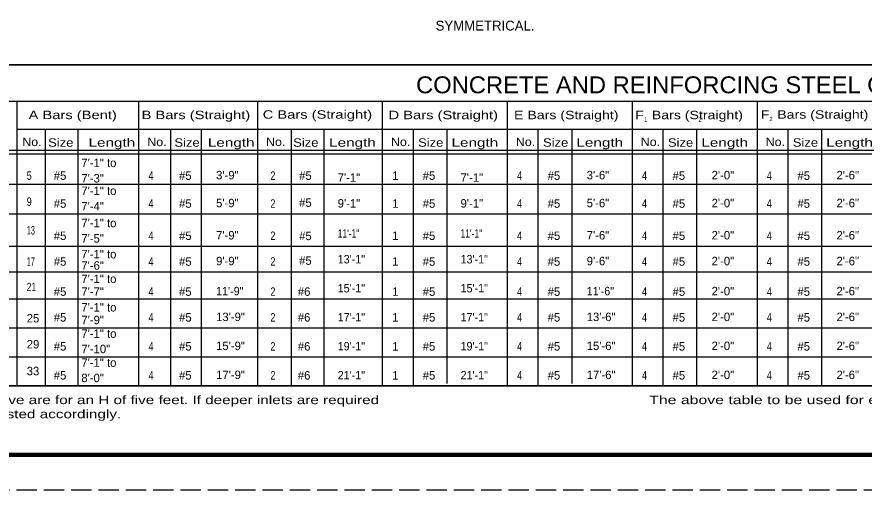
# Model space of a CAD drawing. Extents: x 90.4 to 125.8, y 0.5 to 22.5.
# Drawn here: x 97.03 to 109.05, y 0.55 to 7.27 of the extents above; entities that cross this region are included whole.
import ezdxf

# ---------------------------------------------------------------- set-up
doc = ezdxf.new("R2010")
doc.units = 0
doc.header["$LTSCALE"] = 0.048
doc.linetypes.add('LONG_DASHED', pattern=[7.5, 6, -1.5])
doc.layers.add('1', color=7, linetype='Continuous', lineweight=53)
doc.layers.add('3', color=7, linetype='Continuous', lineweight=13)

msp = doc.modelspace()

# ---------------------------------------------------------------- linework, layer by layer
at = {"layer": '1', "lineweight": 25}
for p, q in [((94.28808, 6.06908), (118.14517, 6.06908)), ((97.03442, 2.0295), (97.03442, 6.06908)), ((98.76358, 2.0295), (98.76358, 6.06908)), ((100.44908, 2.0295), (100.44908, 6.06908)), ((102.22183, 2.0295), (102.22183, 6.06908)), ((103.99458, 2.0295), (103.99458, 6.06908)), ((105.76725, 2.0295), (105.76725, 6.06908)), ((107.54, 2.0295), (107.54, 6.06908)), ((97.03442, 5.67275), (118.14517, 5.67275)), ((97.43617, 2.0295), (97.43617, 5.67275)), ((97.90108, 2.0295), (97.90108, 5.67275)), ((99.214, 2.0295), (99.214, 5.67275)), ((99.64992, 2.0295), (99.64992, 5.67275)), ((100.92858, 2.0295), (100.92858, 5.67275)), ((101.39358, 2.0295), (101.39358, 5.67275)), ((102.65775, 2.0295), (102.65775, 5.67275)), ((103.13725, 2.06), (103.13725, 5.67275)), ((104.4305, 2.0295), (104.4305, 5.67275)), ((104.91, 2.06), (104.91, 5.67275)), ((106.20317, 2.0295), (106.20317, 5.67275)), ((106.68275, 2.0295), (106.68275, 5.67275)), ((107.97592, 2.0295), (107.97592, 5.67275)), ((108.45542, 2.0295), (108.45542, 5.67275)), ((94.28808, 5.37258), (118.14517, 5.37258)), ((94.28808, 5.32208), (118.14517, 5.32208)), ((94.28808, 4.89325), (118.14517, 4.89325)), ((94.28808, 4.4685), (118.14517, 4.4685)), ((94.28808, 4.01117), (118.14517, 4.01117)), ((94.28808, 3.64533), (118.14517, 3.64533)), ((94.28808, 3.26592), (118.14517, 3.26592)), ((94.28808, 2.85267), (118.14517, 2.85267)), ((94.28808, 2.44108), (118.14517, 2.44108))]:
    msp.add_line(p, q, dxfattribs=at)
at = {"layer": '1', "lineweight": 35}
msp.add_line((94.28808, 2.0295), (118.14517, 2.0295), dxfattribs=at)
at = {"layer": '1', "linetype": 'LONG_DASHED', "lineweight": 25}
msp.add_line((125.63608, 0.549), (90.43608, 0.549), dxfattribs=at)
at = {"layer": '1', "lineweight": 158}
msp.add_lwpolyline([(125.55275, 22.049), (125.55275, 1.049), (93.05275, 1.049)], dxfattribs=at)
at = {"layer": '1', "lineweight": 35}
msp.add_lwpolyline([(94.28808, 2.0295), (94.28808, 6.58733), (118.14517, 6.58733)], dxfattribs=at)

# ---------------------------------------------------------------- texts
at = {"layer": '3'}
for s, height, p in [('SYMMETRICAL.', 0.14, (102.97325, 7.07217)), ('7\'-1" to', 0.12, (97.94567, 5.13367)), ('#5', 0.12, (97.55475, 4.95275)), ('#5', 0.12, (99.33258, 4.95275)), ('3\'-9"', 0.12, (99.858, 4.95983)), ('#5', 0.12, (101.0365, 4.95275)), ('1', 0.12, (102.35675, 4.95275)), ('#5', 0.12, (102.79092, 4.95275)), ('#5', 0.12, (104.56358, 4.95275)), ('3\'-6"', 0.12, (105.11808, 4.95983)), ('#5', 0.12, (106.33633, 4.95275)), ('2\'-0"', 0.12, (106.89083, 4.95983)), ('#5', 0.12, (108.10908, 4.95275)), ('2\'-6"', 0.12, (108.6635, 4.95983)), ('7\'-3"', 0.12, (97.94567, 4.91567)), ('7\'-1"', 0.12, (101.584, 4.92475)), ('7\'-1"', 0.12, (103.32767, 4.92475)), ('7\'-1" to', 0.12, (97.94567, 4.73733)), ('#5', 0.12, (101.0365, 4.56967)), ('#5', 0.12, (97.55475, 4.55642)), ('7\'-4"', 0.12, (97.94567, 4.51933)), ('#5', 0.12, (99.33258, 4.55642)), ('5\'-9"', 0.12, (99.858, 4.5635)), ('9\'-1"', 0.12, (101.584, 4.55892)), ('1', 0.12, (102.35675, 4.55642)), ('#5', 0.12, (102.79092, 4.55642)), ('9\'-1"', 0.12, (103.32767, 4.55892)), ('#5', 0.12, (104.56358, 4.55642)), ('5\'-6"', 0.12, (105.11808, 4.5635)), ('#5', 0.12, (106.33633, 4.55642)), ('2\'-0"', 0.12, (106.89083, 4.5635)), ('#5', 0.12, (108.10908, 4.55642)), ('2\'-6"', 0.12, (108.6635, 4.5635)), ('7\'-1" to', 0.12, (97.94567, 4.28)), ('#5', 0.12, (97.55475, 4.09908)), ('#5', 0.12, (99.33258, 4.09908)), ('7\'-9"', 0.12, (99.858, 4.10617)), ('#5', 0.12, (101.0365, 4.09675)), ('1', 0.12, (102.35675, 4.09908)), ('#5', 0.12, (102.79092, 4.09908)), ('#5', 0.12, (104.56358, 4.09908)), ('7\'-6"', 0.12, (105.11808, 4.10617)), ('#5', 0.12, (106.33633, 4.09908)), ('2\'-0"', 0.12, (106.89083, 4.10617)), ('#5', 0.12, (108.10908, 4.09908)), ('2\'-6"', 0.12, (108.6635, 4.10617)), ('7\'-5"', 0.12, (97.94567, 4.062)), ('#5', 0.12, (97.55475, 3.73325)), ('7\'-1" to', 0.12, (97.94567, 3.83833)), ('#5', 0.12, (99.33258, 3.73325)), ('9\'-9"', 0.12, (99.858, 3.74025)), ('#5', 0.12, (101.0365, 3.74658)), ('1', 0.12, (102.35675, 3.73325)), ('#5', 0.12, (102.79092, 3.73325)), ('#5', 0.12, (104.56358, 3.73325)), ('9\'-6"', 0.12, (105.11808, 3.74025)), ('#5', 0.12, (106.33633, 3.73325)), ('2\'-0"', 0.12, (106.89083, 3.74025)), ('#5', 0.12, (108.10908, 3.73325)), ('2\'-6"', 0.12, (108.6635, 3.74025)), ('7\'-6"', 0.12, (97.94567, 3.67708)), ('7\'-1" to', 0.12, (97.94567, 3.48733)), ('#5', 0.12, (97.55475, 3.30642)), ('7\'-7"', 0.12, (97.94567, 3.30725)), ('#5', 0.12, (99.33258, 3.30642)), ('#6', 0.12, (101.01808, 3.30642)), ('1', 0.12, (102.35675, 3.30642)), ('#5', 0.12, (102.79092, 3.30642)), ('#5', 0.12, (104.56358, 3.30642)), ('#5', 0.12, (106.33633, 3.30642)), ('2\'-0"', 0.12, (106.89083, 3.3135)), ('#5', 0.12, (108.10908, 3.30642)), ('2\'-6"', 0.12, (108.6635, 3.3135)), ('7\'-1" to', 0.12, (97.94567, 3.08358)), ('25', 0.12, (97.17025, 2.9285)), ('#5', 0.12, (97.55475, 2.94058)), ('7\'-9"', 0.12, (97.94567, 2.9035)), ('#5', 0.12, (99.33258, 2.94058)), ('13\'-9"', 0.12, (99.858, 2.94767)), ('#6', 0.12, (101.01808, 2.94058)), ('1', 0.12, (102.35675, 2.94058)), ('#5', 0.12, (102.79092, 2.94058)), ('#5', 0.12, (104.56358, 2.94058)), ('13\'-6"', 0.12, (105.11808, 2.94767)), ('#5', 0.12, (106.33633, 2.94058)), ('2\'-0"', 0.12, (106.89083, 2.94767)), ('#5', 0.12, (108.10908, 2.94058)), ('2\'-6"', 0.12, (108.6635, 2.94767)), ('7\'-1" to', 0.12, (97.94567, 2.70992)), ('29', 0.12, (97.17025, 2.55933)), ('#5', 0.12, (97.55475, 2.529)), ('#5', 0.12, (99.33258, 2.529)), ('15\'-9"', 0.12, (99.858, 2.53608)), ('#6', 0.12, (101.01808, 2.529)), ('1', 0.12, (102.35675, 2.529)), ('#5', 0.12, (102.79092, 2.529)), ('#5', 0.12, (104.56358, 2.529)), ('15\'-6"', 0.12, (105.11808, 2.53608)), ('#5', 0.12, (106.33633, 2.529)), ('2\'-0"', 0.12, (106.89083, 2.53608)), ('#5', 0.12, (108.10908, 2.529)), ('2\'-6"', 0.12, (108.6635, 2.53608)), ('7\'-10"', 0.12, (97.94567, 2.49192)), ('7\'-1" to', 0.12, (97.94567, 2.29833)), ('33', 0.12, (97.17025, 2.17817)), ('#5', 0.12, (97.55475, 2.11742)), ('8\'-0"', 0.12, (97.94567, 2.08033)), ('#5', 0.12, (99.33258, 2.11742)), ('17\'-9"', 0.12, (99.858, 2.1245)), ('#6', 0.12, (101.01808, 2.11742)), ('1', 0.12, (102.35675, 2.11742)), ('#5', 0.12, (102.79092, 2.11742)), ('#5', 0.12, (104.56358, 2.11742)), ('17\'-6"', 0.12, (105.11808, 2.1245)), ('#5', 0.12, (106.33633, 2.11742)), ('2\'-0"', 0.12, (106.89083, 2.1245)), ('#5', 0.12, (108.10908, 2.11742)), ('2\'-6"', 0.12, (108.6635, 2.1245))]:
    msp.add_text(s, height=height, dxfattribs=at).set_placement(p)
for s, height, width, p in [('CONCRETE AND REINFORCING STEEL QUANTITIES', 0.24, 1.05, (102.69592, 6.18158)), ('A Bars (Bent)', 0.12, 1.3, (97.19708, 5.81458)), ('B Bars (Straight)', 0.12, 1.3, (98.80083, 5.81458)), ('C Bars (Straight)', 0.12, 1.3, (100.51933, 5.82033)), ('D Bars (Straight)', 0.12, 1.3, (102.30575, 5.81333)), ('E Bars (Straight)', 0.12, 1.25, (104.08633, 5.81333)), ('F  Bars (Straight)', 0.12, 1.25, (105.80817, 5.81333)), ('F  Bars (Straight)', 0.12, 1.25, (107.58825, 5.82033)), ('1                                2', 0.06, 0.85, (105.93383, 5.78067)), ('2', 0.06, 0.8, (107.71208, 5.78775)), ('No.', 0.12, 1.1, (97.10708, 5.432)), ('Size', 0.12, 1.15, (97.47417, 5.42258)), ('Length', 0.12, 1.35, (98.04783, 5.42258)), ('No.', 0.12, 1.1, (98.8815, 5.432)), ('Size', 0.12, 1.15, (99.2665, 5.42258)), ('Length', 0.12, 1.35, (99.74117, 5.42258)), ('No.', 0.12, 1.1, (100.567, 5.432)), ('Size', 0.12, 1.15, (100.952, 5.42258)), ('Length', 0.12, 1.35, (101.4625, 5.42258)), ('No.', 0.12, 1.1, (102.33975, 5.432)), ('Size', 0.12, 1.15, (102.72483, 5.42258)), ('Length', 0.12, 1.35, (103.19942, 5.42258)), ('No.', 0.12, 1.1, (104.1125, 5.432)), ('Size', 0.12, 1.15, (104.49758, 5.42258)), ('Length', 0.12, 1.35, (104.97217, 5.42258)), ('No.', 0.12, 1.1, (105.88525, 5.432)), ('Size', 0.12, 1.15, (106.27025, 5.42258)), ('Length', 0.12, 1.35, (106.74492, 5.42258)), ('No.', 0.12, 1.1, (107.65792, 5.432)), ('Size', 0.12, 1.15, (108.043, 5.42258)), ('Length', 0.12, 1.35, (108.51758, 5.42258)), ('5', 0.12, 0.8, (97.17025, 4.95275)), ('4', 0.12, 0.8, (98.8985, 4.95275)), ('2', 0.12, 0.8, (100.62883, 4.95275)), ('4', 0.12, 0.8, (104.12958, 4.95275)), ('4', 0.12, 0.8, (105.90225, 4.95275)), ('4', 0.12, 0.8, (107.675, 4.95275)), ('9', 0.12, 0.8, (97.17025, 4.58358)), ('4', 0.12, 0.8, (98.8985, 4.55642)), ('2', 0.12, 0.8, (100.62883, 4.55642)), ('4', 0.12, 0.8, (104.12958, 4.55642)), ('4', 0.12, 0.8, (105.90225, 4.55642)), ('4', 0.12, 0.8, (107.675, 4.55642)), ('13', 0.12, 0.6, (97.17025, 4.17692)), ('4', 0.12, 0.8, (98.8985, 4.09908)), ('2', 0.12, 0.8, (100.62883, 4.09908)), ('11\'-1"', 0.12, 0.75, (101.584, 4.132)), ('11\'-1"', 0.12, 0.75, (103.32767, 4.132)), ('4', 0.12, 0.8, (104.12958, 4.09908)), ('4', 0.12, 0.8, (105.90225, 4.09908)), ('4', 0.12, 0.8, (107.675, 4.09908)), ('17', 0.12, 0.6, (97.17025, 3.73258)), ('4', 0.12, 0.8, (98.8985, 3.73325)), ('2', 0.12, 0.8, (100.62883, 3.73325)), ('13\'-1"', 0.12, 0.95, (101.584, 3.76625)), ('13\'-1"', 0.12, 0.95, (103.32767, 3.76625)), ('4', 0.12, 0.8, (104.12958, 3.73325)), ('4', 0.12, 0.8, (105.90225, 3.73325)), ('4', 0.12, 0.8, (107.675, 3.73325)), ('21', 0.12, 0.75, (97.17025, 3.37283)), ('4', 0.12, 0.8, (98.8985, 3.30642)), ('11\'-9"', 0.12, 0.95, (99.858, 3.3135)), ('2', 0.12, 0.8, (100.62883, 3.30642)), ('15\'-1"', 0.12, 0.95, (101.584, 3.35467)), ('15\'-1"', 0.12, 0.95, (103.32767, 3.35467)), ('4', 0.12, 0.8, (104.12958, 3.30642)), ('11\'-6"', 0.12, 0.95, (105.11808, 3.3135)), ('4', 0.12, 0.8, (105.90225, 3.30642)), ('4', 0.12, 0.8, (107.675, 3.30642)), ('4', 0.12, 0.8, (98.8985, 2.94058)), ('2', 0.12, 0.8, (100.62883, 2.94058)), ('17\'-1"', 0.12, 0.95, (101.584, 2.94308)), ('17\'-1"', 0.12, 0.95, (103.32767, 2.94308)), ('4', 0.12, 0.8, (104.12958, 2.94058)), ('4', 0.12, 0.8, (105.90225, 2.94058)), ('4', 0.12, 0.8, (107.675, 2.94058)), ('4', 0.12, 0.8, (98.8985, 2.529)), ('2', 0.12, 0.8, (100.62883, 2.529)), ('19\'-1"', 0.12, 0.95, (101.584, 2.5315)), ('19\'-1"', 0.12, 0.95, (103.32767, 2.5315)), ('4', 0.12, 0.8, (104.12958, 2.529)), ('4', 0.12, 0.8, (105.90225, 2.529)), ('4', 0.12, 0.8, (107.675, 2.529)), ('4', 0.12, 0.8, (98.8985, 2.11742)), ('2', 0.12, 0.8, (100.62883, 2.11742)), ('21\'-1"', 0.12, 0.95, (101.584, 2.11992)), ('21\'-1"', 0.12, 0.95, (103.32767, 2.11992)), ('4', 0.12, 0.8, (104.12958, 2.11742)), ('4', 0.12, 0.8, (105.90225, 2.11742)), ('4', 0.12, 0.8, (107.675, 2.11742)), ('* The quantities shown above are for an H of five feet. If deeper inlets are required', 0.12, 1.35, (94.296, 1.76867)), ('The above table to be used for estimating purposes only.', 0.12, 1.4, (106.00467, 1.76867)), ('the quantities must be adjusted accordingly.', 0.12, 1.35, (94.296, 1.56858))]:
    msp.add_text(s, height=height, dxfattribs=dict(at, width=width)).set_placement(p)

doc.saveas('drawing.dxf')
